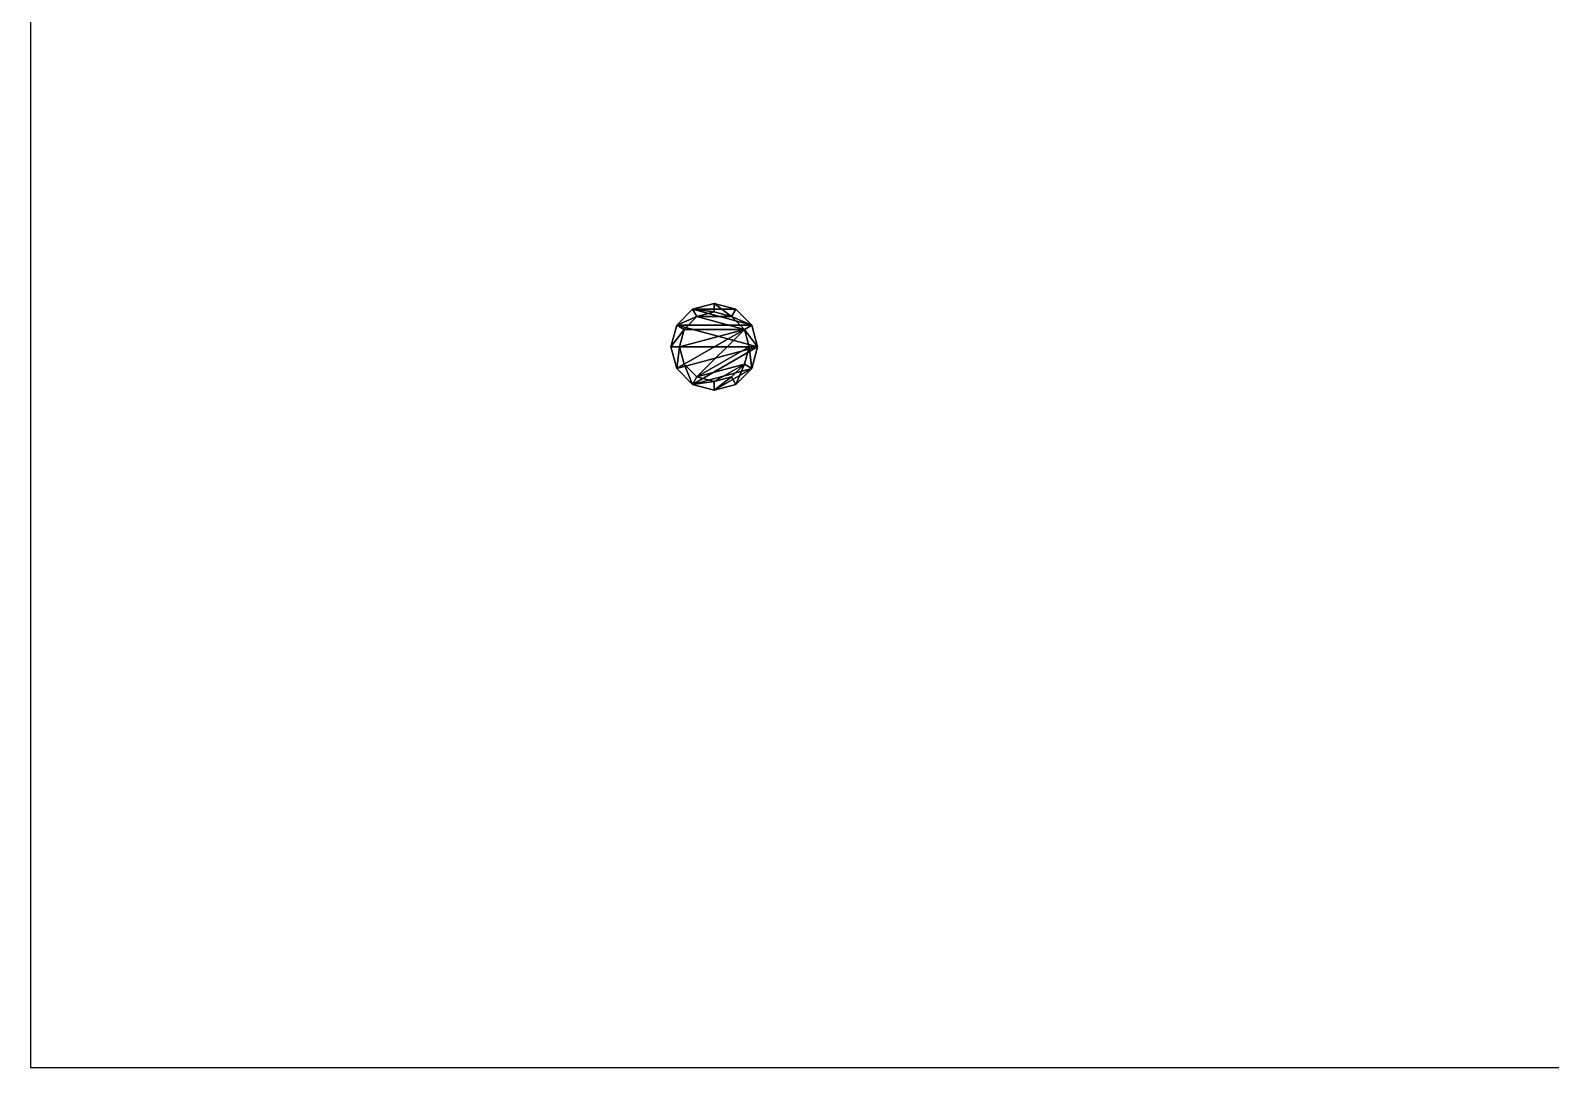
# Model space of a CAD drawing. Extents: x -9 to 600, y -23 to 65.
# Drawn here: x 319.064 to 322.884, y 19.373 to 21.979 of the extents above; entities that cross this region are included whole.
import ezdxf

# ---------------------------------------------------------------- set-up
doc = ezdxf.new("R2010")
doc.units = 0
doc.header["$LTSCALE"] = 0.8
doc.header["$MEASUREMENT"] = 0
doc.layers.get('0').update_dxf_attribs({"color": 3, "linetype": 'CONTINUOUS'})
doc.layers.add('Desenho base', color=7, linetype='CONTINUOUS')
doc.layers.add('Quadros Eléctricos', color=41, linetype='CONTINUOUS')
doc.layers.add('DLX_BLD0_LUM', color=7, linetype='CONTINUOUS', true_color=0xffd400)

# ---------------------------------------------------------------- blocks, each defined once
blk = doc.blocks.new('7369_2_0')
mesh = blk.add_polyface()
corners = [(-0.0875, 0, -0.03), (0.0758, 0.0437, -0.03), (-0.0758, -0.0437, -0.03), (0, -0.0875, -0.03), (0.0758, -0.0437, -0.03), (0.0437, -0.0758, -0.03), (-0.0437, -0.0758, -0.03), (0.0758, -0.0437, -0.03), (0, -0.0875, -0.03), (-0.0437, -0.0758, -0.03), (0.0875, 0, -0.03), (0.0758, -0.0437, -0.03), (-0.0437, -0.0758, -0.03), (0.0758, 0.0437, -0.03), (0.0875, 0, -0.03), (-0.0758, -0.0437, -0.03), (0.0758, 0.0437, -0.03), (-0.0437, -0.0758, -0.03), (-0.0758, 0.0437, -0.03), (0.0758, 0.0437, -0.03), (-0.0875, 0, -0.03), (-0.0437, 0.0758, -0.03), (0.0758, 0.0437, -0.03), (-0.0758, 0.0437, -0.03), (-0.0437, 0.0758, -0.03), (0.0437, 0.0758, -0.03), (0.0758, 0.0437, -0.03), (0.0437, 0.0758, -0.03), (-0.0437, 0.0758, -0.03), (0, 0.0875, -0.03)]
mesh.append_faces([[corners[k] for k in face] for face in [(0, 1, 2), (3, 4, 5), (6, 7, 8), (9, 10, 11), (12, 13, 14), (15, 16, 17), (18, 19, 20), (21, 22, 23), (24, 25, 26), (27, 28, 29)]])
blk = doc.blocks.new('7369_2_1')
mesh = blk.add_polyface()
corners = [(0.0944, -0.0545), (0.109, 0, -0.03), (0.109, 0), (0.109, 0, -0.03), (0.0944, -0.0545), (0.0944, -0.0545, -0.03), (0.109, 0), (0.0944, 0.0545, -0.03), (0.0944, 0.0545), (0.0944, 0.0545, -0.03), (0.109, 0), (0.109, 0, -0.03), (0.0944, 0.0545), (0.0545, 0.0944, -0.03), (0.0545, 0.0944), (0.0545, 0.0944, -0.03), (0.0944, 0.0545), (0.0944, 0.0545, -0.03), (0.0545, 0.0944), (0, 0.109, -0.03), (0, 0.109), (0, 0.109, -0.03), (0.0545, 0.0944), (0.0545, 0.0944, -0.03), (0, 0.109), (-0.0545, 0.0944, -0.03), (-0.0545, 0.0944), (-0.0545, 0.0944, -0.03), (0, 0.109), (0, 0.109, -0.03), (-0.0545, 0.0944), (-0.0944, 0.0545, -0.03), (-0.0944, 0.0545), (-0.0944, 0.0545, -0.03), (-0.0545, 0.0944), (-0.0545, 0.0944, -0.03), (-0.0944, 0.0545), (-0.109, 0, -0.03), (-0.109, 0), (-0.109, 0, -0.03), (-0.0944, 0.0545), (-0.0944, 0.0545, -0.03), (-0.109, 0), (-0.0944, -0.0545, -0.03), (-0.0944, -0.0545), (-0.0944, -0.0545, -0.03), (-0.109, 0), (-0.109, 0, -0.03), (-0.0944, -0.0545), (-0.0545, -0.0944, -0.03), (-0.0545, -0.0944), (-0.0545, -0.0944, -0.03), (-0.0944, -0.0545), (-0.0944, -0.0545, -0.03), (-0.0545, -0.0944), (0, -0.109, -0.03), (0, -0.109), (0, -0.109, -0.03), (-0.0545, -0.0944), (-0.0545, -0.0944, -0.03), (0, -0.109), (0.0545, -0.0944, -0.03), (0.0545, -0.0944), (0.0545, -0.0944, -0.03), (0, -0.109), (0, -0.109, -0.03), (0.0545, -0.0944), (0.0944, -0.0545, -0.03), (0.0944, -0.0545), (0.0944, -0.0545, -0.03), (0.0545, -0.0944), (0.0545, -0.0944, -0.03), (0.0944, -0.0545, -0.03), (0.0875, 0, -0.03), (0.109, 0, -0.03), (0.0437, 0.0758, -0.03), (0, 0.109, -0.03), (0.0545, 0.0944, -0.03), (0, 0.0875, -0.03), (0, 0.109, -0.03), (0.0437, 0.0758, -0.03), (0, 0.0875, -0.03), (-0.0545, 0.0944, -0.03), (0, 0.109, -0.03), (-0.0437, 0.0758, -0.03), (-0.0545, 0.0944, -0.03), (0, 0.0875, -0.03), (-0.0437, 0.0758, -0.03), (-0.0944, 0.0545, -0.03), (-0.0545, 0.0944, -0.03), (-0.0758, 0.0437, -0.03), (-0.0944, 0.0545, -0.03), (-0.0437, 0.0758, -0.03), (-0.0758, 0.0437, -0.03), (-0.109, 0, -0.03), (-0.0944, 0.0545, -0.03), (-0.0875, 0, -0.03), (-0.109, 0, -0.03), (-0.0758, 0.0437, -0.03), (-0.0875, 0, -0.03), (-0.0944, -0.0545, -0.03), (-0.109, 0, -0.03), (-0.0758, -0.0437, -0.03), (-0.0944, -0.0545, -0.03), (-0.0875, 0, -0.03), (-0.0758, -0.0437, -0.03), (-0.0545, -0.0944, -0.03), (-0.0944, -0.0545, -0.03), (-0.0437, -0.0758, -0.03), (-0.0545, -0.0944, -0.03), (-0.0758, -0.0437, -0.03), (0.0944, 0.0545, -0.03), (0.0437, 0.0758, -0.03), (0.0545, 0.0944, -0.03), (0.0944, 0.0545, -0.03), (0.0758, 0.0437, -0.03), (0.0437, 0.0758, -0.03), (0.109, 0, -0.03), (0.0758, 0.0437, -0.03), (0.0944, 0.0545, -0.03), (0.109, 0, -0.03), (0.0875, 0, -0.03), (0.0758, 0.0437, -0.03), (0.0944, -0.0545, -0.03), (0.0758, -0.0437, -0.03), (0.0875, 0, -0.03), (0.0545, -0.0944, -0.03), (0.0758, -0.0437, -0.03), (0.0944, -0.0545, -0.03), (0.0545, -0.0944, -0.03), (0.0437, -0.0758, -0.03), (0.0758, -0.0437, -0.03), (0, -0.109, -0.03), (0.0437, -0.0758, -0.03), (0.0545, -0.0944, -0.03), (0, -0.109, -0.03), (0, -0.0875, -0.03), (0.0437, -0.0758, -0.03), (-0.0545, -0.0944, -0.03), (0, -0.0875, -0.03), (0, -0.109, -0.03), (0, -0.0875, -0.03), (-0.0545, -0.0944, -0.03), (-0.0437, -0.0758, -0.03), (0.109, 0), (-0.0944, 0.0545), (-0.109, 0), (0.0944, -0.0545), (0, -0.109), (0.0545, -0.0944), (0.0944, -0.0545), (-0.0545, -0.0944), (0, -0.109), (0.109, 0), (-0.0545, -0.0944), (0.0944, -0.0545), (0.109, 0), (-0.0944, -0.0545), (-0.0545, -0.0944), (0.109, 0), (-0.109, 0), (-0.0944, -0.0545), (0.0944, 0.0545), (-0.0944, 0.0545), (0.109, 0), (0.0944, 0.0545), (-0.0545, 0.0944), (-0.0944, 0.0545), (0.0545, 0.0944), (-0.0545, 0.0944), (0.0944, 0.0545), (-0.0545, 0.0944), (0.0545, 0.0944), (0, 0.109)]
mesh.append_faces([[corners[k] for k in face] for face in [(0, 1, 2), (3, 4, 5), (6, 7, 8), (9, 10, 11), (12, 13, 14), (15, 16, 17), (18, 19, 20), (21, 22, 23), (24, 25, 26), (27, 28, 29), (30, 31, 32), (33, 34, 35), (36, 37, 38), (39, 40, 41), (42, 43, 44), (45, 46, 47), (48, 49, 50), (51, 52, 53), (54, 55, 56), (57, 58, 59), (60, 61, 62), (63, 64, 65), (66, 67, 68), (69, 70, 71), (72, 73, 74), (75, 76, 77), (78, 79, 80), (81, 82, 83), (84, 85, 86), (87, 88, 89), (90, 91, 92), (93, 94, 95), (96, 97, 98), (99, 100, 101), (102, 103, 104), (105, 106, 107), (108, 109, 110), (111, 112, 113), (114, 115, 116), (117, 118, 119), (120, 121, 122), (123, 124, 125), (126, 127, 128), (129, 130, 131), (132, 133, 134), (135, 136, 137), (138, 139, 140), (141, 142, 143), (144, 145, 146), (147, 148, 149), (150, 151, 152), (153, 154, 155), (156, 157, 158), (159, 160, 161), (162, 163, 164), (165, 166, 167), (168, 169, 170), (171, 172, 173)]])

msp = doc.modelspace()

# ---------------------------------------------------------------- linework, layer by layer
at = {"layer": 'Desenho base'}
msp.add_line((319.064, 53.648), (319.064, 19.3734), dxfattribs=at)
at = {"layer": 'Quadros Eléctricos', "color": 0}
msp.add_line((319.064, 19.3734), (338.7737, 19.3734), dxfattribs=at)

# ---------------------------------------------------------------- block references
at = {"layer": 'DLX_BLD0_LUM'}
for name in ['7369_2_1', '7369_2_1', '7369_2_0', '7369_2_0']:
    msp.add_blockref(name, (320.7822, 21.1843, 0.03), dxfattribs=at)

doc.saveas('drawing.dxf')
